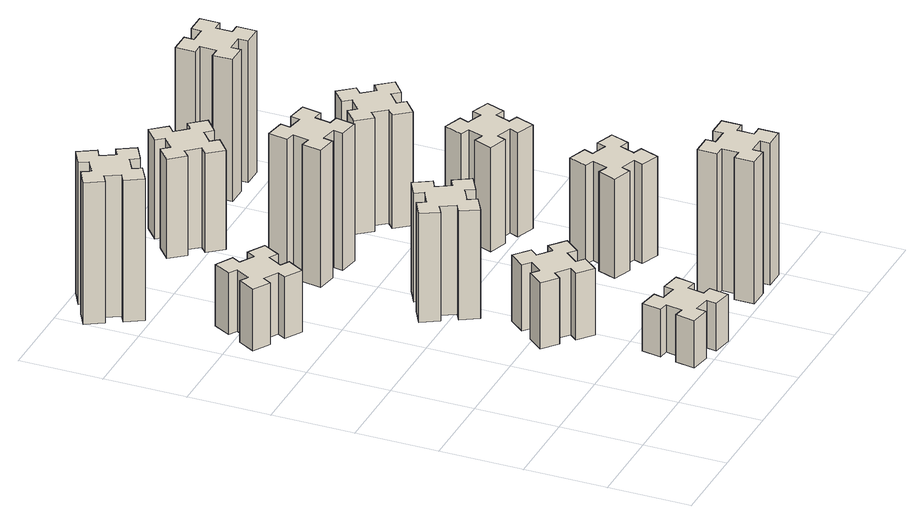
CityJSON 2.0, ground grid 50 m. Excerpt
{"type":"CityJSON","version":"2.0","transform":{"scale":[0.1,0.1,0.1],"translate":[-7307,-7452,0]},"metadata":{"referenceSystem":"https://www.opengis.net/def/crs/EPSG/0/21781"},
"CityObjects":{
"building1":{"type":"Building","attributes":{"class":"1000","function":"1000","usage":"1000","yearOfConstruction":2016,"roofType":"1000","measuredHeight":39,"storeysAboveGround":30,"storeysBelowGround":0},"geometry":[{"type":"Solid","lod":"1","boundaries":[[[[0,1,2,3,4,5,6,7,8,9,10,11,12,13,14,15,16,17,18,19]],[[17,16,20,21]],[[16,15,22,20]],[[15,14,23,22]],[[14,13,24,23]],[[13,12,25,24]],[[12,11,26,25]],[[11,10,27,26]],[[10,9,28,27]],[[9,8,29,28]],[[8,7,30,29]],[[7,6,31,30]],[[6,5,32,31]],[[5,4,33,32]],[[4,3,34,33]],[[3,2,35,34]],[[2,1,36,35]],[[1,0,37,36]],[[0,19,38,37]],[[19,18,39,38]],[[18,17,21,39]],[[24,25,26,27,28,29,30,31,32,33,34,35,36,37,38,39,21,20,22,23]]]]}]},
"building2":{"type":"Building","attributes":{"class":"1000","function":"1000","usage":"1000","yearOfConstruction":2016,"roofType":"1000","measuredHeight":30,"storeysAboveGround":30,"storeysBelowGround":0},"geometry":[{"type":"Solid","lod":"1","boundaries":[[[[40,41,42,43,44,45,46,47,48,49,50,51,52,53,54,55,56,57,58,59]],[[57,56,60,61]],[[56,55,62,60]],[[55,54,63,62]],[[54,53,64,63]],[[53,52,65,64]],[[52,51,66,65]],[[51,50,67,66]],[[50,49,68,67]],[[49,48,69,68]],[[48,47,70,69]],[[47,46,71,70]],[[46,45,72,71]],[[45,44,73,72]],[[44,43,74,73]],[[43,42,75,74]],[[42,41,76,75]],[[41,40,77,76]],[[40,59,78,77]],[[59,58,79,78]],[[58,57,61,79]],[[64,65,66,67,68,69,70,71,72,73,74,75,76,77,78,79,61,60,62,63]]]]}]},
"building3":{"type":"Building","attributes":{"class":"1000","function":"1000","usage":"1000","yearOfConstruction":2016,"roofType":"1000","measuredHeight":90,"storeysAboveGround":30,"storeysBelowGround":0},"geometry":[{"type":"Solid","lod":"1","boundaries":[[[[80,81,82,83,84,85,86,87,88,89,90,91,92,93,94,95,96,97,98,99]],[[97,96,100,101]],[[96,95,102,100]],[[95,94,103,102]],[[94,93,104,103]],[[93,92,105,104]],[[92,91,106,105]],[[91,90,107,106]],[[90,89,108,107]],[[89,88,109,108]],[[88,87,110,109]],[[87,86,111,110]],[[86,85,112,111]],[[85,84,113,112]],[[84,83,114,113]],[[83,82,115,114]],[[82,81,116,115]],[[81,80,117,116]],[[80,99,118,117]],[[99,98,119,118]],[[98,97,101,119]],[[104,105,106,107,108,109,110,111,112,113,114,115,116,117,118,119,101,100,102,103]]]]}]},
"building4":{"type":"Building","attributes":{"class":"1000","function":"1000","usage":"1000","yearOfConstruction":2016,"roofType":"1000","measuredHeight":42,"storeysAboveGround":30,"storeysBelowGround":0},"geometry":[{"type":"Solid","lod":"1","boundaries":[[[[120,121,122,123,124,125,126,127,128,129,130,131,132,133,134,135,136,137,138,139]],[[137,136,140,141]],[[136,135,142,140]],[[135,134,143,142]],[[134,133,144,143]],[[133,132,145,144]],[[132,131,146,145]],[[131,130,147,146]],[[130,129,148,147]],[[129,128,149,148]],[[128,127,150,149]],[[127,126,151,150]],[[126,125,152,151]],[[125,124,153,152]],[[124,123,154,153]],[[123,122,155,154]],[[122,121,156,155]],[[121,120,157,156]],[[120,139,158,157]],[[139,138,159,158]],[[138,137,141,159]],[[144,145,146,147,148,149,150,151,152,153,154,155,156,157,158,159,141,140,142,143]]]]}]},
"building5":{"type":"Building","attributes":{"class":"1000","function":"1000","usage":"1000","yearOfConstruction":2016,"roofType":"1000","measuredHeight":69,"storeysAboveGround":30,"storeysBelowGround":0},"geometry":[{"type":"Solid","lod":"1","boundaries":[[[[160,161,162,163,164,165,166,167,168,169,170,171,172,173,174,175,176,177,178,179]],[[177,176,180,181]],[[176,175,182,180]],[[175,174,183,182]],[[174,173,184,183]],[[173,172,185,184]],[[172,171,186,185]],[[171,170,187,186]],[[170,169,188,187]],[[169,168,189,188]],[[168,167,190,189]],[[167,166,191,190]],[[166,165,192,191]],[[165,164,193,192]],[[164,163,194,193]],[[163,162,195,194]],[[162,161,196,195]],[[161,160,197,196]],[[160,179,198,197]],[[179,178,199,198]],[[178,177,181,199]],[[184,185,186,187,188,189,190,191,192,193,194,195,196,197,198,199,181,180,182,183]]]]}]},
"building6":{"type":"Building","attributes":{"class":"1000","function":"1000","usage":"1000","yearOfConstruction":2016,"roofType":"1000","measuredHeight":87,"storeysAboveGround":30,"storeysBelowGround":0},"geometry":[{"type":"Solid","lod":"1","boundaries":[[[[200,201,202,203,204,205,206,207,208,209,210,211,212,213,214,215,216,217,218,219]],[[217,216,220,221]],[[216,215,222,220]],[[215,214,223,222]],[[214,213,224,223]],[[213,212,225,224]],[[212,211,226,225]],[[211,210,227,226]],[[210,209,228,227]],[[209,208,229,228]],[[208,207,230,229]],[[207,206,231,230]],[[206,205,232,231]],[[205,204,233,232]],[[204,203,234,233]],[[203,202,235,234]],[[202,201,236,235]],[[201,200,237,236]],[[200,219,238,237]],[[219,218,239,238]],[[218,217,221,239]],[[224,225,226,227,228,229,230,231,232,233,234,235,236,237,238,239,221,220,222,223]]]]}]},
"building7":{"type":"Building","attributes":{"class":"1000","function":"1000","usage":"1000","yearOfConstruction":2016,"roofType":"1000","measuredHeight":90,"storeysAboveGround":30,"storeysBelowGround":0},"geometry":[{"type":"Solid","lod":"1","boundaries":[[[[240,241,242,243,244,245,246,247,248,249,250,251,252,253,254,255,256,257,258,259]],[[257,256,260,261]],[[256,255,262,260]],[[255,254,263,262]],[[254,253,264,263]],[[253,252,265,264]],[[252,251,266,265]],[[251,250,267,266]],[[250,249,268,267]],[[249,248,269,268]],[[248,247,270,269]],[[247,246,271,270]],[[246,245,272,271]],[[245,244,273,272]],[[244,243,274,273]],[[243,242,275,274]],[[242,241,276,275]],[[241,240,277,276]],[[240,259,278,277]],[[259,258,279,278]],[[258,257,261,279]],[[264,265,266,267,268,269,270,271,272,273,274,275,276,277,278,279,261,260,262,263]]]]}]},
"building8":{"type":"Building","attributes":{"class":"1000","function":"1000","usage":"1000","yearOfConstruction":2016,"roofType":"1000","measuredHeight":63,"storeysAboveGround":30,"storeysBelowGround":0},"geometry":[{"type":"Solid","lod":"1","boundaries":[[[[280,281,282,283,284,285,286,287,288,289,290,291,292,293,294,295,296,297,298,299]],[[297,296,300,301]],[[296,295,302,300]],[[295,294,303,302]],[[294,293,304,303]],[[293,292,305,304]],[[292,291,306,305]],[[291,290,307,306]],[[290,289,308,307]],[[289,288,309,308]],[[288,287,310,309]],[[287,286,311,310]],[[286,285,312,311]],[[285,284,313,312]],[[284,283,314,313]],[[283,282,315,314]],[[282,281,316,315]],[[281,280,317,316]],[[280,299,318,317]],[[299,298,319,318]],[[298,297,301,319]],[[304,305,306,307,308,309,310,311,312,313,314,315,316,317,318,319,301,300,302,303]]]]}]},
"building9":{"type":"Building","attributes":{"class":"1000","function":"1000","usage":"1000","yearOfConstruction":2016,"roofType":"1000","measuredHeight":63,"storeysAboveGround":30,"storeysBelowGround":0},"geometry":[{"type":"Solid","lod":"1","boundaries":[[[[320,321,322,323,324,325,326,327,328,329,330,331,332,333,334,335,336,337,338,339]],[[337,336,340,341]],[[336,335,342,340]],[[335,334,343,342]],[[334,333,344,343]],[[333,332,345,344]],[[332,331,346,345]],[[331,330,347,346]],[[330,329,348,347]],[[329,328,349,348]],[[328,327,350,349]],[[327,326,351,350]],[[326,325,352,351]],[[325,324,353,352]],[[324,323,354,353]],[[323,322,355,354]],[[322,321,356,355]],[[321,320,357,356]],[[320,339,358,357]],[[339,338,359,358]],[[338,337,341,359]],[[344,345,346,347,348,349,350,351,352,353,354,355,356,357,358,359,341,340,342,343]]]]}]},
"building10":{"type":"Building","attributes":{"class":"1000","function":"1000","usage":"1000","yearOfConstruction":2016,"roofType":"1000","measuredHeight":66,"storeysAboveGround":30,"storeysBelowGround":0},"geometry":[{"type":"Solid","lod":"1","boundaries":[[[[360,361,362,363,364,365,366,367,368,369,370,371,372,373,374,375,376,377,378,379]],[[377,376,380,381]],[[376,375,382,380]],[[375,374,383,382]],[[374,373,384,383]],[[373,372,385,384]],[[372,371,386,385]],[[371,370,387,386]],[[370,369,388,387]],[[369,368,389,388]],[[368,367,390,389]],[[367,366,391,390]],[[366,365,392,391]],[[365,364,393,392]],[[364,363,394,393]],[[363,362,395,394]],[[362,361,396,395]],[[361,360,397,396]],[[360,379,398,397]],[[379,378,399,398]],[[378,377,381,399]],[[384,385,386,387,388,389,390,391,392,393,394,395,396,397,398,399,381,380,382,383]]]]}]},
"building11":{"type":"Building","attributes":{"class":"1000","function":"1000","usage":"1000","yearOfConstruction":2016,"roofType":"1000","measuredHeight":72,"storeysAboveGround":30,"storeysBelowGround":0},"geometry":[{"type":"Solid","lod":"1","boundaries":[[[[400,401,402,403,404,405,406,407,408,409,410,411,412,413,414,415,416,417,418,419]],[[417,416,420,421]],[[416,415,422,420]],[[415,414,423,422]],[[414,413,424,423]],[[413,412,425,424]],[[412,411,426,425]],[[411,410,427,426]],[[410,409,428,427]],[[409,408,429,428]],[[408,407,430,429]],[[407,406,431,430]],[[406,405,432,431]],[[405,404,433,432]],[[404,403,434,433]],[[403,402,435,434]],[[402,401,436,435]],[[401,400,437,436]],[[400,419,438,437]],[[419,418,439,438]],[[418,417,421,439]],[[424,425,426,427,428,429,430,431,432,433,434,435,436,437,438,439,421,420,422,423]]]]}]},
"building12":{"type":"Building","attributes":{"class":"1000","function":"1000","usage":"1000","yearOfConstruction":2016,"roofType":"1000","measuredHeight":90,"storeysAboveGround":30,"storeysBelowGround":0},"geometry":[{"type":"Solid","lod":"1","boundaries":[[[[440,441,442,443,444,445,446,447,448,449,450,451,452,453,454,455,456,457,458,459]],[[457,456,460,461]],[[456,455,462,460]],[[455,454,463,462]],[[454,453,464,463]],[[453,452,465,464]],[[452,451,466,465]],[[451,450,467,466]],[[450,449,468,467]],[[449,448,469,468]],[[448,447,470,469]],[[447,446,471,470]],[[446,445,472,471]],[[445,444,473,472]],[[444,443,474,473]],[[443,442,475,474]],[[442,441,476,475]],[[441,440,477,476]],[[440,459,478,477]],[[459,458,479,478]],[[458,457,461,479]],[[464,465,466,467,468,469,470,471,472,473,474,475,476,477,478,479,461,460,462,463]]]]}]}
},
"vertices":[
[406,2327,0],[456,2414,0],[508,2384,0],[568,2488,0],[464,2548,0],[434,2496,0],[347,2546,0],[377,2598,0],[273,2658,0],[213,2554,0],[265,2524,0],[215,2437,0],[163,2467,0],[103,2363,0],[207,2303,0],[237,2355,0],[324,2305,0],[294,2253,0],[398,2193,0],[458,2297,0],[324,2305,390],[294,2253,390],[237,2355,390],[207,2303,390],[103,2363,390],[163,2467,390],[215,2437,390],[265,2524,390],[213,2554,390],[273,2658,390],[377,2598,390],[347,2546,390],[434,2496,390],[464,2548,390],[568,2488,390],[508,2384,390],[456,2414,390],[406,2327,390],[458,2297,390],[398,2193,390],
[976,274,0],[958,175,0],[899,186,0],[878,67,0],[997,47,0],[1007,106,0],[1105,88,0],[1095,29,0],[1213,8,0],[1234,127,0],[1175,137,0],[1192,235,0],[1251,225,0],[1272,343,0],[1154,364,0],[1144,305,0],[1045,322,0],[1056,381,0],[937,402,0],[917,284,0],[1045,322,300],[1056,381,300],[1144,305,300],[1154,364,300],[1272,343,300],[1251,225,300],[1192,235,300],[1175,137,300],[1234,127,300],[1213,8,300],[1095,29,300],[1105,88,300],[1007,106,300],[997,47,300],[878,67,300],[899,186,300],[958,175,300],[976,274,300],[917,284,300],[937,402,300],
[224,3386,0],[137,3336,0],[107,3388,0],[3,3328,0],[63,3224,0],[115,3254,0],[165,3167,0],[113,3137,0],[173,3033,0],[277,3093,0],[247,3145,0],[334,3195,0],[364,3143,0],[468,3203,0],[408,3307,0],[356,3277,0],[306,3364,0],[358,3394,0],[298,3498,0],[194,3438,0],[306,3364,900],[358,3394,900],[356,3277,900],[408,3307,900],[468,3203,900],[364,3143,900],[334,3195,900],[247,3145,900],[277,3093,900],[173,3033,900],[113,3137,900],[165,3167,900],[115,3254,900],[63,3224,900],[3,3328,900],[107,3388,900],[137,3336,900],[224,3386,900],[194,3438,900],[298,3498,900],
[1027,836,0],[1092,913,0],[1138,874,0],[1215,966,0],[1123,1043,0],[1084,997,0],[1008,1062,0],[1046,1108,0],[954,1185,0],[877,1093,0],[923,1054,0],[859,978,0],[813,1016,0],[736,924,0],[828,847,0],[866,893,0],[943,829,0],[904,783,0],[996,706,0],[1073,798,0],[943,829,420],[904,783,420],[866,893,420],[828,847,420],[736,924,420],[813,1016,420],[859,978,420],[923,1054,420],[877,1093,420],[954,1185,420],[1046,1108,420],[1008,1062,420],[1084,997,420],[1123,1043,420],[1215,966,420],[1138,874,420],[1092,913,420],[1027,836,420],[1073,798,420],[996,706,420],
[855,1574,0],[905,1487,0],[853,1457,0],[913,1353,0],[1017,1413,0],[987,1465,0],[1074,1515,0],[1104,1463,0],[1208,1523,0],[1148,1627,0],[1096,1597,0],[1046,1684,0],[1098,1714,0],[1038,1818,0],[934,1758,0],[964,1706,0],[877,1656,0],[847,1708,0],[743,1648,0],[803,1544,0],[877,1656,690],[847,1708,690],[964,1706,690],[934,1758,690],[1038,1818,690],[1098,1714,690],[1046,1684,690],[1096,1597,690],[1148,1627,690],[1208,1523,690],[1104,1463,690],[1074,1515,690],[987,1465,690],[1017,1413,690],[913,1353,690],[853,1457,690],[905,1487,690],[855,1574,690],[803,1544,690],[743,1648,690],
[976,2494,0],[958,2395,0],[899,2406,0],[878,2287,0],[997,2267,0],[1007,2326,0],[1105,2308,0],[1095,2249,0],[1213,2228,0],[1234,2347,0],[1175,2357,0],[1192,2455,0],[1251,2445,0],[1272,2563,0],[1154,2584,0],[1144,2525,0],[1045,2542,0],[1056,2601,0],[937,2622,0],[917,2504,0],[1045,2542,870],[1056,2601,870],[1144,2525,870],[1154,2584,870],[1272,2563,870],[1251,2445,870],[1192,2455,870],[1175,2357,870],[1234,2347,870],[1213,2228,870],[1095,2249,870],[1105,2308,870],[1007,2326,870],[997,2267,870],[878,2287,870],[899,2406,870],[958,2395,870],[976,2494,870],[917,2504,870],[937,2622,870],
[1705,255,0],[1705,155,0],[1645,155,0],[1645,35,0],[1765,35,0],[1765,95,0],[1865,95,0],[1865,35,0],[1985,35,0],[1985,155,0],[1925,155,0],[1925,255,0],[1985,255,0],[1985,375,0],[1865,375,0],[1865,315,0],[1765,315,0],[1765,375,0],[1645,375,0],[1645,255,0],[1765,315,900],[1765,375,900],[1865,315,900],[1865,375,900],[1985,375,900],[1985,255,900],[1925,255,900],[1925,155,900],[1985,155,900],[1985,35,900],[1865,35,900],[1865,95,900],[1765,95,900],[1765,35,900],[1645,35,900],[1645,155,900],[1705,155,900],[1705,255,900],[1645,255,900],[1645,375,900],
[1192,3198,0],[1127,3274,0],[1173,3313,0],[1096,3405,0],[1004,3328,0],[1043,3282,0],[966,3217,0],[928,3263,0],[836,3186,0],[913,3094,0],[959,3133,0],[1023,3056,0],[977,3018,0],[1054,2926,0],[1146,3003,0],[1108,3049,0],[1184,3113,0],[1223,3067,0],[1315,3144,0],[1238,3236,0],[1184,3113,630],[1223,3067,630],[1108,3049,630],[1146,3003,630],[1054,2926,630],[977,3018,630],[1023,3056,630],[959,3133,630],[913,3094,630],[836,3186,630],[928,3263,630],[966,3217,630],[1043,3282,630],[1004,3328,630],[1096,3405,630],[1173,3313,630],[1127,3274,630],[1192,3198,630],[1238,3236,630],[1315,3144,630],
[1731,859,0],[1825,825,0],[1804,769,0],[1917,727,0],[1958,840,0],[1902,861,0],[1936,955,0],[1992,934,0],[2033,1047,0],[1920,1088,0],[1900,1032,0],[1806,1066,0],[1827,1122,0],[1714,1163,0],[1673,1050,0],[1729,1030,0],[1695,936,0],[1639,957,0],[1597,844,0],[1710,803,0],[1695,936,630],[1639,957,630],[1729,1030,630],[1673,1050,630],[1714,1163,630],[1827,1122,630],[1806,1066,630],[1900,1032,630],[1920,1088,630],[2033,1047,630],[1992,934,630],[1936,955,630],[1902,861,630],[1958,840,630],[1917,727,630],[1804,769,630],[1825,825,630],[1731,859,630],[1710,803,630],[1597,844,630],
[1900,1772,0],[1806,1806,0],[1827,1862,0],[1714,1903,0],[1673,1790,0],[1729,1770,0],[1695,1676,0],[1639,1697,0],[1597,1584,0],[1710,1543,0],[1731,1599,0],[1825,1565,0],[1804,1509,0],[1917,1467,0],[1958,1580,0],[1902,1601,0],[1936,1695,0],[1992,1674,0],[2033,1787,0],[1920,1828,0],[1936,1695,660],[1992,1674,660],[1902,1601,660],[1958,1580,660],[1917,1467,660],[1804,1509,660],[1825,1565,660],[1731,1599,660],[1710,1543,660],[1597,1584,660],[1639,1697,660],[1695,1676,660],[1729,1770,660],[1673,1790,660],[1714,1903,660],[1827,1862,660],[1806,1806,660],[1900,1772,660],[1920,1828,660],[2033,1787,660],
[1599,2293,0],[1663,2216,0],[1617,2178,0],[1694,2086,0],[1786,2163,0],[1748,2209,0],[1824,2273,0],[1863,2227,0],[1955,2304,0],[1878,2396,0],[1832,2358,0],[1767,2434,0],[1813,2473,0],[1736,2565,0],[1644,2488,0],[1683,2442,0],[1606,2377,0],[1568,2423,0],[1476,2346,0],[1553,2254,0],[1606,2377,720],[1568,2423,720],[1683,2442,720],[1644,2488,720],[1736,2565,720],[1813,2473,720],[1767,2434,720],[1832,2358,720],[1878,2396,720],[1955,2304,720],[1863,2227,720],[1824,2273,720],[1748,2209,720],[1786,2163,720],[1694,2086,720],[1617,2178,720],[1663,2216,720],[1599,2293,720],[1553,2254,720],[1476,2346,720],
[1665,3155,0],[1765,3155,0],[1765,3095,0],[1885,3095,0],[1885,3215,0],[1825,3215,0],[1825,3315,0],[1885,3315,0],[1885,3435,0],[1765,3435,0],[1765,3375,0],[1665,3375,0],[1665,3435,0],[1545,3435,0],[1545,3315,0],[1605,3315,0],[1605,3215,0],[1545,3215,0],[1545,3095,0],[1665,3095,0],[1605,3215,900],[1545,3215,900],[1605,3315,900],[1545,3315,900],[1545,3435,900],[1665,3435,900],[1665,3375,900],[1765,3375,900],[1765,3435,900],[1885,3435,900],[1885,3315,900],[1825,3315,900],[1825,3215,900],[1885,3215,900],[1885,3095,900],[1765,3095,900],[1765,3155,900],[1665,3155,900],[1665,3095,900],[1545,3095,900]
]}
